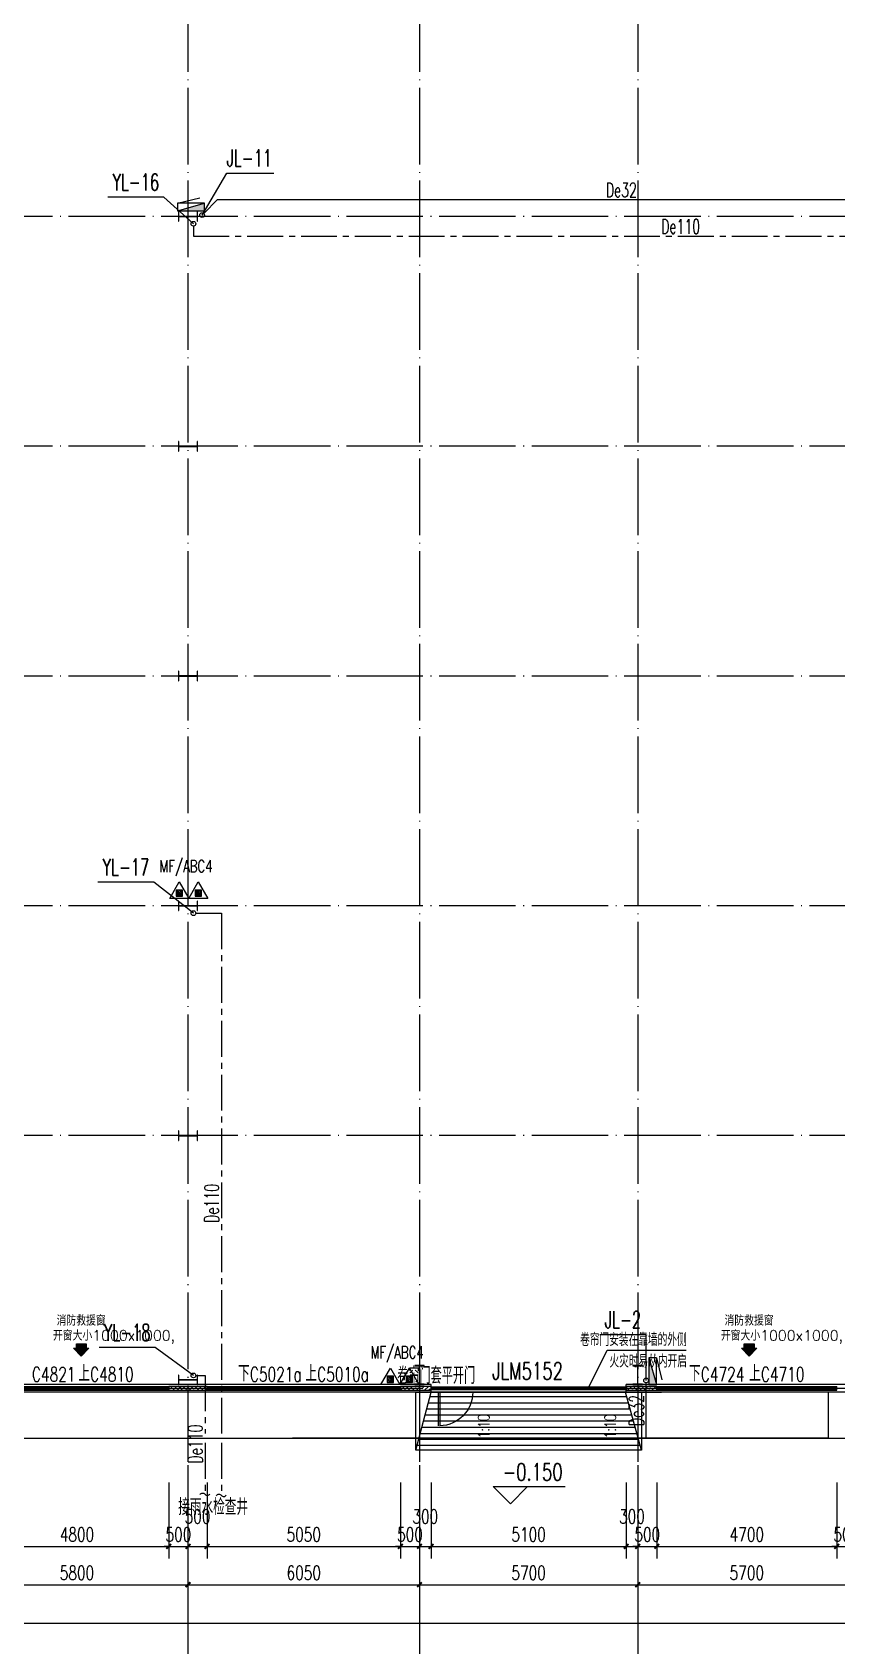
# Model space of a CAD drawing. Extents: x 7651907 to 8255021, y -2490714 to -1144618.
# Drawn here: x 7917027 to 7938045, y -2317259 to -2275131 of the extents above; entities that cross this region are included whole.
import ezdxf

# ---------------------------------------------------------------- set-up
doc = ezdxf.new("R2010")
doc.units = 0
doc.header["$LTSCALE"] = 1000
for name, pattern in [('CENTER2', [1.125, 0.75, -0.125, 0.125, -0.125]), ('DASH', [0.35, 0.25, -0.1]), ('DOTE', [2.42, 2, -0.2, 0.02, -0.2])]:
    doc.linetypes.add(name, pattern=pattern)
doc.layers.get('0').update_dxf_attribs({"linetype": 'CONTINUOUS'})
doc.layers.get('Defpoints').update_dxf_attribs({"linetype": 'CONTINUOUS'})
for name, color, linetype in [('001-墙体', 30, 'CONTINUOUS'), ('AXIS', 3, 'CONTINUOUS'), ('DIM_ELEV', 3, 'CONTINUOUS'), ('DIM_LEAD', 3, 'CONTINUOUS'), ('DIM_SYMB', 3, 'CONTINUOUS'), ('DIM_给水', 3, 'CONTINUOUS'), ('DIM_雨水', 3, 'CONTINUOUS'), ('DOTE', 8, 'DOTE'), ('EQUIP_消火栓', 7, 'CONTINUOUS'), ('EQUIP_灭火器', 7, 'CONTINUOUS'), ('EQUIP_雨水', 7, 'CONTINUOUS'), ('M_Prof', 2, 'CONTINUOUS'), ('PIPE-给水', 3, 'TG_J'), ('PIPE-雨水', 4, 'CENTER2'), ('PUB_HATCH', 8, 'CONTINUOUS'), ('PUB_TEXT', 7, 'CONTINUOUS'), ('STAIR', 2, 'CONTINUOUS'), ('TEXT_灭火器', 7, 'CONTINUOUS'), ('TEXT_给水', 7, 'TG_J'), ('TEXT_雨水', 7, 'CONTINUOUS'), ('TWT_TEXT', 7, 'CONTINUOUS'), ('VPIPE-给水', 3, 'CONTINUOUS'), ('VPIPE-雨水', 4, 'TG_Y'), ('WINDOW', 4, 'CONTINUOUS'), ('WINDOW_TEXT', 7, 'CONTINUOUS'), ('墙线', 2, 'CONTINUOUS'), ('辅助水', 52, 'CONTINUOUS')]:
    doc.layers.add(name, color=color, linetype=linetype)
doc.styles.add('_TCH_DIM', font='SIMPLEX', dxfattribs={"bigfont": 'GBCBIG'})
doc.styles.add('_TCH_DIM_T3', font='SIMPLEX', dxfattribs={"width": 0.705882, "bigfont": 'GBCBIG'})
doc.styles.add('_TCH_LABEL', font='COMPLEX', dxfattribs={"bigfont": 'GBCBIG'})
doc.styles.add('_TCH_WINDOW', font='SIMPLEX', dxfattribs={"height": 3.5, "bigfont": 'GBCBIG'})
doc.styles.add('_TWT_PIPEDN', font='SIMPLEX', dxfattribs={"width": 0.8, "height": 3, "bigfont": 'HZTXT'})
doc.styles.add('_TWT_SERIAL', font='COMPLEX', dxfattribs={"width": 0.8, "height": 3.5, "bigfont": 'HZTXT'})
doc.styles.get("Standard").update_dxf_attribs({"font": 'txt.shx', "width": 0.7, "bigfont": 'TSSDCHN.shx'})
doc.styles.add('TG_LINETYPE', font='SIMPLEX', dxfattribs={"width": 0.8, "height": 3, "bigfont": 'HZTXT'})
doc.linetypes.add('TG_J', pattern='A,2,-0.3,["J",TG_LINETYPE,S=0.1,R=0,X=-0.23,Y=-0.15],0', length=2.3)
doc.linetypes.add('TG_Y', pattern='A,2,-0.3,["Y",TG_LINETYPE,S=0.1,R=0,X=-0.23,Y=-0.15],0', length=2.3)
doc.dimstyles.new('_TCH_ARCH&&125', dxfattribs={"dimtxt": 371.875, "dimasz": 125, "dimexe": 312.5, "dimexo": 375, "dimgap": 125, "dimtad": 1, "dimdec": 0, "dimzin": 0, "dimdsep": 46, "dimtxsty": '_TCH_DIM_T3', "dimblk": 'ARCHTICK', "dimcen": 0.09, "dimclrt": 7, "dimazin": 2, "dimtfac": 1, "dimtdec": 0, "dimtix": 1, "dimtmove": 2, "dimatfit": 3, "dimfxl": 0, "dimtolj": 1, "dimtzin": 0, "dimarcsym": 0})
pattern_1 = [(45, (0, 53.85), (-106.0660596, 106.0660596), []), (45, (52.16, 0), (-106.0660596, 106.0660596), [59.21055, -33.8346])]

# ---------------------------------------------------------------- blocks, each defined once
blk = doc.blocks.new('sgdgsgsg')
at = {"layer": 'M_Prof'}
for points in [[(8034296, -951026), (8034296, -951276), (8034308, -951276), (8034308, -951154), (8034784, -951154), (8034784, -951276), (8034796, -951276), (8034796, -951026), (8034784, -951026), (8034784, -951148), (8034308, -951148), (8034308, -951026)], [(8034296, -957026), (8034296, -957276), (8034308, -957276), (8034308, -957154), (8034784, -957154), (8034784, -957276), (8034796, -957276), (8034796, -957026), (8034784, -957026), (8034784, -957148), (8034308, -957148), (8034308, -957026)], [(8034296, -963026), (8034296, -963276), (8034308, -963276), (8034308, -963154), (8034784, -963154), (8034784, -963276), (8034796, -963276), (8034796, -963026), (8034784, -963026), (8034784, -963148), (8034308, -963148), (8034308, -963026)], [(8034296, -969026), (8034296, -969276), (8034308, -969276), (8034308, -969154), (8034784, -969154), (8034784, -969276), (8034796, -969276), (8034796, -969026), (8034784, -969026), (8034784, -969148), (8034308, -969148), (8034308, -969026)], [(8034296, -975026), (8034296, -975276), (8034308, -975276), (8034308, -975154), (8034784, -975154), (8034784, -975276), (8034796, -975276), (8034796, -975026), (8034784, -975026), (8034784, -975148), (8034308, -975148), (8034308, -975026)], [(8040721, -981151), (8040471, -981151), (8040471, -981163), (8040593, -981163), (8040593, -981639), (8040471, -981639), (8040471, -981651), (8040721, -981651), (8040721, -981639), (8040599, -981639), (8040599, -981163), (8040721, -981163)], [(8046421, -981151), (8046171, -981151), (8046171, -981163), (8046293, -981163), (8046293, -981639), (8046171, -981639), (8046171, -981651), (8046421, -981651), (8046421, -981639), (8046299, -981639), (8046299, -981163), (8046421, -981163)], [(8034296, -981401), (8034296, -981651), (8034308, -981651), (8034308, -981529), (8034784, -981529), (8034784, -981651), (8034796, -981651), (8034796, -981401), (8034784, -981401), (8034784, -981523), (8034308, -981523), (8034308, -981401)]]:
    blk.add_lwpolyline(points, close=True, dxfattribs=at)
blk = doc.blocks.new('5181895')
h = blk.add_hatch(color=13)
h.dxf.hatch_style = 1
h.paths.add_polyline_path([(-1101987, -147875), (-1102144, -148033), (-1102087, -148033), (-1102087, -148123), (-1101887, -148123), (-1101887, -148033), (-1101829, -148033)])
at = {"color": 13}
blk.add_lwpolyline([(-1101987, -147875), (-1102144, -148033), (-1102087, -148033), (-1102087, -148123), (-1101887, -148123), (-1101887, -148033), (-1101829, -148033), (-1101987, -147875)], close=True, dxfattribs=at)
blk = doc.blocks.new('_ArchTick')
at = {"color": 0, "linetype": 'ByBlock', "const_width": 0.4}
blk.add_lwpolyline([(-0.5, -0.5), (0.5, 0.5)], dxfattribs=at)
blk = doc.blocks.new('*D384')
at = {"layer": 'AXIS', "color": 0, "lineweight": -2}
for p, q in [((8223951, -856017), (8223951, -860079)), ((8293951, -856017), (8293951, -860079)), ((8223951, -859767), (8293951, -859767))]:
    blk.add_line(p, q, dxfattribs=at)
at = {"layer": 'Defpoints', "color": 0}
for p in [(8223951, -855642), (8293951, -855642), (8293951, -859767)]:
    blk.add_point(p, dxfattribs=at)
at = {"layer": 'AXIS', "color": 0, "lineweight": -2, "xscale": 125, "yscale": 125, "zscale": 125, "rotation": 180}
blk.add_blockref('_ArchTick', (8223951, -859767), dxfattribs=at)
at = {"layer": 'AXIS', "color": 0, "lineweight": -2, "xscale": 125, "yscale": 125, "zscale": 125}
blk.add_blockref('_ArchTick', (8293951, -859767), dxfattribs=at)
at = {"layer": 'AXIS', "color": 7, "insert": (8258951, -859456), "char_height": 371.9, "attachment_point": 5, "style": '_TCH_DIM_T3'}
blk.add_mtext('\\A1;70000', dxfattribs=at)
blk = doc.blocks.new('*D392')
at = {"layer": 'AXIS', "color": 0, "lineweight": -2}
for p, q in [((8264651, -856017), (8264651, -859079)), ((8270451, -856017), (8270451, -859079)), ((8264651, -858767), (8270451, -858767))]:
    blk.add_line(p, q, dxfattribs=at)
at = {"layer": 'Defpoints', "color": 0}
for p in [(8264651, -855642), (8270451, -855642), (8270451, -858767)]:
    blk.add_point(p, dxfattribs=at)
at = {"layer": 'AXIS', "color": 0, "lineweight": -2, "xscale": 125, "yscale": 125, "zscale": 125, "rotation": 180}
blk.add_blockref('_ArchTick', (8264651, -858767), dxfattribs=at)
at = {"layer": 'AXIS', "color": 0, "lineweight": -2, "xscale": 125, "yscale": 125, "zscale": 125}
blk.add_blockref('_ArchTick', (8270451, -858767), dxfattribs=at)
at = {"layer": 'AXIS', "color": 7, "insert": (8267551, -858456), "char_height": 371.9, "attachment_point": 5, "style": '_TCH_DIM_T3'}
blk.add_mtext('\\A1;5800', dxfattribs=at)
blk = doc.blocks.new('*D393')
at = {"layer": 'AXIS', "color": 0, "lineweight": -2}
for p, q in [((8270451, -856017), (8270451, -859079)), ((8276501, -856017), (8276501, -859079)), ((8270451, -858767), (8276501, -858767))]:
    blk.add_line(p, q, dxfattribs=at)
at = {"layer": 'Defpoints', "color": 0}
for p in [(8270451, -855642), (8276501, -855642), (8276501, -858767)]:
    blk.add_point(p, dxfattribs=at)
at = {"layer": 'AXIS', "color": 0, "lineweight": -2, "xscale": 125, "yscale": 125, "zscale": 125, "rotation": 180}
blk.add_blockref('_ArchTick', (8270451, -858767), dxfattribs=at)
at = {"layer": 'AXIS', "color": 0, "lineweight": -2, "xscale": 125, "yscale": 125, "zscale": 125}
blk.add_blockref('_ArchTick', (8276501, -858767), dxfattribs=at)
at = {"layer": 'AXIS', "color": 7, "insert": (8273476, -858456), "char_height": 371.9, "attachment_point": 5, "style": '_TCH_DIM_T3'}
blk.add_mtext('\\A1;6050', dxfattribs=at)
blk = doc.blocks.new('*D394')
at = {"layer": 'AXIS', "color": 0, "lineweight": -2}
for p, q in [((8276501, -856017), (8276501, -859079)), ((8282201, -856017), (8282201, -859079)), ((8276501, -858767), (8282201, -858767))]:
    blk.add_line(p, q, dxfattribs=at)
at = {"layer": 'Defpoints', "color": 0}
for p in [(8276501, -855642), (8282201, -855642), (8282201, -858767)]:
    blk.add_point(p, dxfattribs=at)
at = {"layer": 'AXIS', "color": 0, "lineweight": -2, "xscale": 125, "yscale": 125, "zscale": 125, "rotation": 180}
blk.add_blockref('_ArchTick', (8276501, -858767), dxfattribs=at)
at = {"layer": 'AXIS', "color": 0, "lineweight": -2, "xscale": 125, "yscale": 125, "zscale": 125}
blk.add_blockref('_ArchTick', (8282201, -858767), dxfattribs=at)
at = {"layer": 'AXIS', "color": 7, "insert": (8279351, -858456), "char_height": 371.9, "attachment_point": 5, "style": '_TCH_DIM_T3'}
blk.add_mtext('\\A1;5700', dxfattribs=at)
blk = doc.blocks.new('*D395')
at = {"layer": 'AXIS', "color": 0, "lineweight": -2}
for p, q in [((8282201, -856017), (8282201, -859079)), ((8287901, -856017), (8287901, -859079)), ((8282201, -858767), (8287901, -858767))]:
    blk.add_line(p, q, dxfattribs=at)
at = {"layer": 'Defpoints', "color": 0}
for p in [(8282201, -855642), (8287901, -855642), (8287901, -858767)]:
    blk.add_point(p, dxfattribs=at)
at = {"layer": 'AXIS', "color": 0, "lineweight": -2, "xscale": 125, "yscale": 125, "zscale": 125, "rotation": 180}
blk.add_blockref('_ArchTick', (8282201, -858767), dxfattribs=at)
at = {"layer": 'AXIS', "color": 0, "lineweight": -2, "xscale": 125, "yscale": 125, "zscale": 125}
blk.add_blockref('_ArchTick', (8287901, -858767), dxfattribs=at)
at = {"layer": 'AXIS', "color": 7, "insert": (8285051, -858456), "char_height": 371.9, "attachment_point": 5, "style": '_TCH_DIM_T3'}
blk.add_mtext('\\A1;5700', dxfattribs=at)
blk = doc.blocks.new('$DorLib2D$00000213')
at = {"color": 0, "linetype": 'DASH', "const_width": 0.02}
blk.add_lwpolyline([(0.5, 0), (-0.5, 0)], dxfattribs=at)
blk = doc.blocks.new('$TCHSYS$WIN2D')
for p, q in [((-0.5, 0.5), (0.5, 0.5)), ((-0.5, 0.5), (-0.5, -0.5)), ((0.5, 0.5), (0.5, -0.5)), ((0.5, 0.1667), (-0.5, 0.1667)), ((0.5, -0.1667), (-0.5, -0.1667)), ((-0.5, -0.5), (0.5, -0.5))]:
    blk.add_line(p, q)
blk = doc.blocks.new('*D449')
at = {"layer": 'AXIS', "color": 0, "lineweight": -2}
for p, q in [((8265151, -856102), (8265151, -858079)), ((8269951, -856102), (8269951, -858079)), ((8265151, -857767), (8269951, -857767))]:
    blk.add_line(p, q, dxfattribs=at)
at = {"layer": 'Defpoints', "color": 0}
for p in [(8265151, -855727), (8269951, -855727), (8269951, -857767)]:
    blk.add_point(p, dxfattribs=at)
at = {"layer": 'AXIS', "color": 0, "lineweight": -2, "xscale": 125, "yscale": 125, "zscale": 125, "rotation": 180}
blk.add_blockref('_ArchTick', (8265151, -857767), dxfattribs=at)
at = {"layer": 'AXIS', "color": 0, "lineweight": -2, "xscale": 125, "yscale": 125, "zscale": 125}
blk.add_blockref('_ArchTick', (8269951, -857767), dxfattribs=at)
at = {"layer": 'AXIS', "color": 7, "insert": (8267551, -857456), "char_height": 371.9, "attachment_point": 5, "style": '_TCH_DIM_T3'}
blk.add_mtext('\\A1;4800', dxfattribs=at)
blk = doc.blocks.new('*D450')
at = {"layer": 'AXIS', "color": 0, "lineweight": -2}
for p, q in [((8269951, -856102), (8269951, -858079)), ((8270451, -856102), (8270451, -858079)), ((8269951, -857767), (8269826, -857767)), ((8269951, -857767), (8270451, -857767)), ((8270451, -857767), (8270576, -857767))]:
    blk.add_line(p, q, dxfattribs=at)
at = {"layer": 'Defpoints', "color": 0}
for p in [(8269951, -855727), (8270451, -855727), (8270451, -857767)]:
    blk.add_point(p, dxfattribs=at)
at = {"layer": 'AXIS', "color": 0, "lineweight": -2, "xscale": 125, "yscale": 125, "zscale": 125}
blk.add_blockref('_ArchTick', (8269951, -857767), dxfattribs=at)
at = {"layer": 'AXIS', "color": 0, "lineweight": -2, "xscale": 125, "yscale": 125, "zscale": 125, "rotation": 180}
blk.add_blockref('_ArchTick', (8270451, -857767), dxfattribs=at)
at = {"layer": 'AXIS', "color": 7, "insert": (8270201, -857456), "char_height": 371.9, "attachment_point": 5, "style": '_TCH_DIM_T3'}
blk.add_mtext('\\A1;500', dxfattribs=at)
blk = doc.blocks.new('*D451')
at = {"layer": 'AXIS', "color": 0, "lineweight": -2}
for p, q in [((8270451, -856102), (8270451, -858079)), ((8270951, -856102), (8270951, -858079)), ((8270451, -857767), (8270951, -857767))]:
    blk.add_line(p, q, dxfattribs=at)
at = {"layer": 'Defpoints', "color": 0}
for p in [(8270451, -855727), (8270951, -855727), (8270951, -857767)]:
    blk.add_point(p, dxfattribs=at)
at = {"layer": 'AXIS', "color": 0, "lineweight": -2, "xscale": 125, "yscale": 125, "zscale": 125, "rotation": 180}
blk.add_blockref('_ArchTick', (8270451, -857767), dxfattribs=at)
at = {"layer": 'AXIS', "color": 0, "lineweight": -2, "xscale": 125, "yscale": 125, "zscale": 125}
blk.add_blockref('_ArchTick', (8270951, -857767), dxfattribs=at)
at = {"layer": 'AXIS', "color": 7, "insert": (8270701, -856985), "char_height": 371.9, "attachment_point": 5, "style": '_TCH_DIM_T3'}
blk.add_mtext('\\A1;500', dxfattribs=at)
blk = doc.blocks.new('*D452')
at = {"layer": 'AXIS', "color": 0, "lineweight": -2}
for p, q in [((8270951, -856102), (8270951, -858079)), ((8276001, -856102), (8276001, -858079)), ((8270951, -857767), (8276001, -857767))]:
    blk.add_line(p, q, dxfattribs=at)
at = {"layer": 'Defpoints', "color": 0}
for p in [(8270951, -855727), (8276001, -855727), (8276001, -857767)]:
    blk.add_point(p, dxfattribs=at)
at = {"layer": 'AXIS', "color": 0, "lineweight": -2, "xscale": 125, "yscale": 125, "zscale": 125, "rotation": 180}
blk.add_blockref('_ArchTick', (8270951, -857767), dxfattribs=at)
at = {"layer": 'AXIS', "color": 0, "lineweight": -2, "xscale": 125, "yscale": 125, "zscale": 125}
blk.add_blockref('_ArchTick', (8276001, -857767), dxfattribs=at)
at = {"layer": 'AXIS', "color": 7, "insert": (8273476, -857456), "char_height": 371.9, "attachment_point": 5, "style": '_TCH_DIM_T3'}
blk.add_mtext('\\A1;5050', dxfattribs=at)
blk = doc.blocks.new('*D453')
at = {"layer": 'AXIS', "color": 0, "lineweight": -2}
for p, q in [((8276001, -856102), (8276001, -858079)), ((8276501, -856102), (8276501, -858079)), ((8276001, -857767), (8275876, -857767)), ((8276001, -857767), (8276501, -857767)), ((8276501, -857767), (8276626, -857767))]:
    blk.add_line(p, q, dxfattribs=at)
at = {"layer": 'Defpoints', "color": 0}
for p in [(8276001, -855727), (8276501, -855727), (8276501, -857767)]:
    blk.add_point(p, dxfattribs=at)
at = {"layer": 'AXIS', "color": 0, "lineweight": -2, "xscale": 125, "yscale": 125, "zscale": 125}
blk.add_blockref('_ArchTick', (8276001, -857767), dxfattribs=at)
at = {"layer": 'AXIS', "color": 0, "lineweight": -2, "xscale": 125, "yscale": 125, "zscale": 125, "rotation": 180}
blk.add_blockref('_ArchTick', (8276501, -857767), dxfattribs=at)
at = {"layer": 'AXIS', "color": 7, "insert": (8276251, -857456), "char_height": 371.9, "attachment_point": 5, "style": '_TCH_DIM_T3'}
blk.add_mtext('\\A1;500', dxfattribs=at)
blk = doc.blocks.new('*D454')
at = {"layer": 'AXIS', "color": 0, "lineweight": -2}
for p, q in [((8276501, -856102), (8276501, -858079)), ((8276801, -856102), (8276801, -858079)), ((8276501, -857767), (8276801, -857767))]:
    blk.add_line(p, q, dxfattribs=at)
at = {"layer": 'Defpoints', "color": 0}
for p in [(8276501, -855727), (8276801, -855727), (8276801, -857767)]:
    blk.add_point(p, dxfattribs=at)
at = {"layer": 'AXIS', "color": 0, "lineweight": -2, "xscale": 125, "yscale": 125, "zscale": 125, "rotation": 180}
blk.add_blockref('_ArchTick', (8276501, -857767), dxfattribs=at)
at = {"layer": 'AXIS', "color": 0, "lineweight": -2, "xscale": 125, "yscale": 125, "zscale": 125}
blk.add_blockref('_ArchTick', (8276801, -857767), dxfattribs=at)
at = {"layer": 'AXIS', "color": 7, "insert": (8276651, -856985), "char_height": 371.9, "attachment_point": 5, "style": '_TCH_DIM_T3'}
blk.add_mtext('\\A1;300', dxfattribs=at)
blk = doc.blocks.new('*D455')
at = {"layer": 'AXIS', "color": 0, "lineweight": -2}
for p, q in [((8276801, -856102), (8276801, -858079)), ((8281901, -856102), (8281901, -858079)), ((8276801, -857767), (8281901, -857767))]:
    blk.add_line(p, q, dxfattribs=at)
at = {"layer": 'Defpoints', "color": 0}
for p in [(8276801, -855727), (8281901, -855727), (8281901, -857767)]:
    blk.add_point(p, dxfattribs=at)
at = {"layer": 'AXIS', "color": 0, "lineweight": -2, "xscale": 125, "yscale": 125, "zscale": 125, "rotation": 180}
blk.add_blockref('_ArchTick', (8276801, -857767), dxfattribs=at)
at = {"layer": 'AXIS', "color": 0, "lineweight": -2, "xscale": 125, "yscale": 125, "zscale": 125}
blk.add_blockref('_ArchTick', (8281901, -857767), dxfattribs=at)
at = {"layer": 'AXIS', "color": 7, "insert": (8279351, -857456), "char_height": 371.9, "attachment_point": 5, "style": '_TCH_DIM_T3'}
blk.add_mtext('\\A1;5100', dxfattribs=at)
blk = doc.blocks.new('*D456')
at = {"layer": 'AXIS', "color": 0, "lineweight": -2}
for p, q in [((8281901, -856102), (8281901, -858079)), ((8282201, -856102), (8282201, -858079)), ((8281901, -857767), (8282201, -857767))]:
    blk.add_line(p, q, dxfattribs=at)
at = {"layer": 'Defpoints', "color": 0}
for p in [(8281901, -855727), (8282201, -855727), (8282201, -857767)]:
    blk.add_point(p, dxfattribs=at)
at = {"layer": 'AXIS', "color": 0, "lineweight": -2, "xscale": 125, "yscale": 125, "zscale": 125, "rotation": 180}
blk.add_blockref('_ArchTick', (8281901, -857767), dxfattribs=at)
at = {"layer": 'AXIS', "color": 0, "lineweight": -2, "xscale": 125, "yscale": 125, "zscale": 125}
blk.add_blockref('_ArchTick', (8282201, -857767), dxfattribs=at)
at = {"layer": 'AXIS', "color": 7, "insert": (8282051, -856985), "char_height": 371.9, "attachment_point": 5, "style": '_TCH_DIM_T3'}
blk.add_mtext('\\A1;300', dxfattribs=at)
blk = doc.blocks.new('*D457')
at = {"layer": 'AXIS', "color": 0, "lineweight": -2}
for p, q in [((8282201, -856102), (8282201, -858079)), ((8282701, -856102), (8282701, -858079)), ((8282201, -857767), (8282076, -857767)), ((8282201, -857767), (8282701, -857767)), ((8282701, -857767), (8282826, -857767))]:
    blk.add_line(p, q, dxfattribs=at)
at = {"layer": 'Defpoints', "color": 0}
for p in [(8282201, -855727), (8282701, -855727), (8282701, -857767)]:
    blk.add_point(p, dxfattribs=at)
at = {"layer": 'AXIS', "color": 0, "lineweight": -2, "xscale": 125, "yscale": 125, "zscale": 125}
blk.add_blockref('_ArchTick', (8282201, -857767), dxfattribs=at)
at = {"layer": 'AXIS', "color": 0, "lineweight": -2, "xscale": 125, "yscale": 125, "zscale": 125, "rotation": 180}
blk.add_blockref('_ArchTick', (8282701, -857767), dxfattribs=at)
at = {"layer": 'AXIS', "color": 7, "insert": (8282451, -857456), "char_height": 371.9, "attachment_point": 5, "style": '_TCH_DIM_T3'}
blk.add_mtext('\\A1;500', dxfattribs=at)
blk = doc.blocks.new('*D458')
at = {"layer": 'AXIS', "color": 0, "lineweight": -2}
for p, q in [((8282701, -856102), (8282701, -858079)), ((8287401, -856102), (8287401, -858079)), ((8282701, -857767), (8287401, -857767))]:
    blk.add_line(p, q, dxfattribs=at)
at = {"layer": 'Defpoints', "color": 0}
for p in [(8282701, -855727), (8287401, -855727), (8287401, -857767)]:
    blk.add_point(p, dxfattribs=at)
at = {"layer": 'AXIS', "color": 0, "lineweight": -2, "xscale": 125, "yscale": 125, "zscale": 125, "rotation": 180}
blk.add_blockref('_ArchTick', (8282701, -857767), dxfattribs=at)
at = {"layer": 'AXIS', "color": 0, "lineweight": -2, "xscale": 125, "yscale": 125, "zscale": 125}
blk.add_blockref('_ArchTick', (8287401, -857767), dxfattribs=at)
at = {"layer": 'AXIS', "color": 7, "insert": (8285051, -857456), "char_height": 371.9, "attachment_point": 5, "style": '_TCH_DIM_T3'}
blk.add_mtext('\\A1;4700', dxfattribs=at)
blk = doc.blocks.new('*D459')
at = {"layer": 'AXIS', "color": 0, "lineweight": -2}
for p, q in [((8287401, -856102), (8287401, -858079)), ((8287901, -856102), (8287901, -858079)), ((8287401, -857767), (8287276, -857767)), ((8287401, -857767), (8287901, -857767)), ((8287901, -857767), (8288026, -857767))]:
    blk.add_line(p, q, dxfattribs=at)
at = {"layer": 'Defpoints', "color": 0}
for p in [(8287401, -855727), (8287901, -855727), (8287901, -857767)]:
    blk.add_point(p, dxfattribs=at)
at = {"layer": 'AXIS', "color": 0, "lineweight": -2, "xscale": 125, "yscale": 125, "zscale": 125}
blk.add_blockref('_ArchTick', (8287401, -857767), dxfattribs=at)
at = {"layer": 'AXIS', "color": 0, "lineweight": -2, "xscale": 125, "yscale": 125, "zscale": 125, "rotation": 180}
blk.add_blockref('_ArchTick', (8287901, -857767), dxfattribs=at)
at = {"layer": 'AXIS', "color": 7, "insert": (8287651, -857456), "char_height": 371.9, "attachment_point": 5, "style": '_TCH_DIM_T3'}
blk.add_mtext('\\A1;500', dxfattribs=at)
blk = doc.blocks.new('$TwtSys$00000132')
at = {"elevation": 0}
blk.add_lwpolyline([(7, -101, -0.575183), (0, 0, 0.604745), (-11, 101, 16.924828)], format="xyb", dxfattribs=at)
blk = doc.blocks.new('$TWTSYS$00000508')
for p, q in [((-0.5, 0.5), (0.324, 1.224)), ((-0.5, 0.5), (-0.5, -0.5)), ((-0.5, -0.5), (0.5, 0.5)), ((0.5, 0.5), (-0.5, 0.5)), ((0.5, -0.5), (0.5, 0.5)), ((-0.5, -0.5), (0.5, -0.5))]:
    blk.add_line(p, q)
blk.add_solid([(0.5, -0.5), (0.5, 0.5), (-0.5, -0.5)])
blk = doc.blocks.new('$TwtSys$00000546')
h = blk.add_hatch()
h.set_pattern_fill('ANSI31', color=256, scale=200, style=0)
h.set_pattern_definition([(45, (-38543.802, -6670.83), (-17.67767, 17.67767), [])])
h.paths.add_polyline_path([(-65, 174), (65, 174), (65, 44), (-65, 44)])
for points in [[(0, 344), (-198, 0), (198, 0)], [(-65, 174), (65, 174), (65, 44), (-65, 44)]]:
    blk.add_lwpolyline(points, close=True)
blk = doc.blocks.new('dadasdd65asdasd5ad41a5d5ad')
at = {"layer": 'PUB_HATCH'}
h = blk.add_hatch(dxfattribs=at)
h.set_pattern_fill('天然石材', color=256, scale=30, style=0)
h.set_pattern_definition(pattern_1)
h.paths.add_polyline_path([(8270950.6, -853591.6), (8269950.6, -853591.6), (8269950.6, -853691.6), (8270950.6, -853691.6)])
h = blk.add_hatch(dxfattribs=at)
h.set_pattern_fill('天然石材', color=256, scale=30, style=0)
h.set_pattern_definition(pattern_1)
h.paths.add_polyline_path([(8276800.6, -853591.6), (8276000.6, -853591.6), (8276000.6, -853691.6), (8276800.6, -853691.6)])
h = blk.add_hatch(dxfattribs=at)
h.set_pattern_fill('天然石材', color=256, scale=30, style=0)
h.set_pattern_definition(pattern_1)
h.paths.add_polyline_path([(8282700.6, -853591.6), (8281900.6, -853591.6), (8281900.6, -853691.6), (8282700.6, -853691.6)])
at = {"layer": '001-墙体', "color": 0}
for p, q in [((8270950.6, -853591.6), (8269950.6, -853591.6)), ((8269950.6, -853591.6), (8269950.6, -853691.6)), ((8269950.6, -853691.6), (8270950.6, -853691.6)), ((8270950.6, -853691.6), (8270950.6, -853591.6)), ((8276800.6, -853591.6), (8276000.6, -853591.6)), ((8276000.6, -853591.6), (8276000.6, -853691.6)), ((8276000.6, -853691.6), (8276800.6, -853691.6)), ((8276800.6, -853741.6), (8276800.6, -853541.6)), ((8276800.6, -853691.6), (8276800.6, -853591.6)), ((8281900.6, -853741.6), (8281900.6, -853541.6)), ((8282700.6, -853591.6), (8281900.6, -853591.6)), ((8281900.6, -853591.6), (8281900.6, -853691.6)), ((8281900.6, -853691.6), (8282700.6, -853691.6)), ((8282700.6, -853691.6), (8282700.6, -853591.6))]:
    blk.add_line(p, q, dxfattribs=at)
blk.add_lwpolyline([(8223850.6, -768341.6), (8294050.6, -768341.6), (8294050.6, -853741.6), (8223850.6, -853741.6)], close=True, dxfattribs=at)
for points in [[(8293850.6, -840741.6), (8293850.6, -853541.6), (8281900.6, -853541.6)], [(8276800.6, -853541.6), (8241100.6, -853541.6)]]:
    blk.add_lwpolyline(points, dxfattribs=at)
at = {"layer": 'AXIS', "color": 0}
for p, q in [((8270450.6, -855641.6), (8270450.6, -860641.6)), ((8276500.6, -855641.6), (8276500.6, -860641.6)), ((8282200.6, -855641.6), (8282200.6, -860641.6))]:
    blk.add_line(p, q, dxfattribs=at)
at = {"layer": 'DIM_ELEV', "color": 0}
for p, q in [((8278873.3, -856654.2), (8278423.3, -856204.2)), ((8278423.3, -856204.2), (8280308.5, -856204.2)), ((8278873.3, -856654.2), (8279323.3, -856204.2))]:
    blk.add_line(p, q, dxfattribs=at)
at = {"layer": 'DIM_LEAD', "color": 0}
for p, q in [((8280902.8, -853641.6), (8281405.7, -852641.8)), ((8281405.7, -852641.8), (8283463, -852641.8))]:
    blk.add_line(p, q, dxfattribs=at)
at = {"layer": 'DIM_LEAD', "color": 0, "const_width": 40}
blk.add_lwpolyline([(8280893.8, -853659.5, 1), (8280911.8, -853623.8, 1)], format="xyb", close=True, dxfattribs=at)
at = {"layer": 'DIM_SYMB', "color": 0}
for points in [[(8278433.4, -854043.3, 0, 0, 0), (8278433.4, -854955.6, 80, 0, 0), (8278433.4, -855255.6, 0, 0, 0)], [(8281737.2, -854043.3, 0, 0, 0), (8281737.2, -854955.6, 80, 0, 0), (8281737.2, -855255.6, 0, 0, 0)]]:
    blk.add_lwpolyline(points, format="xyseb", dxfattribs=at)
at = {"layer": 'DOTE', "color": 0}
for p, q in [((8270450.6, -766441.6), (8270450.6, -855641.6)), ((8276500.6, -766441.6), (8276500.6, -855641.6)), ((8282200.6, -766441.6), (8282200.6, -855641.6)), ((8295950.6, -823041.6), (8221950.6, -823041.6)), ((8295950.6, -829041.6), (8221950.6, -829041.6)), ((8295950.6, -835041.6), (8221950.6, -835041.6)), ((8295950.6, -841041.6), (8221950.6, -841041.6)), ((8295950.6, -847041.6), (8221950.6, -847041.6)), ((8295950.6, -853641.6), (8221950.6, -853641.6))]:
    blk.add_line(p, q, dxfattribs=at)
at = {"layer": 'STAIR', "color": 0}
for p, q in [((8281915, -853865.4), (8276772.8, -853865.4)), ((8282047.1, -854341.6), (8276644, -854341.6)), ((8282003, -854182.9), (8276686.9, -854182.9)), ((8281959, -854024.1), (8276729.9, -854024.1)), ((8282135.2, -854659.1), (8276558.2, -854659.1)), ((8282091.1, -854500.4), (8276601.1, -854500.4)), ((8282267.2, -855135.1), (8276433.2, -855135.1)), ((8282223.1, -854976.3), (8276476.2, -854976.3)), ((8282183.1, -854831.9), (8276515.2, -854831.9))]:
    blk.add_line(p, q, dxfattribs=at)
at = {"layer": 'WINDOW', "color": 0, "extrusion": (0, 0, -1)}
for p, q in [((8276989.4, -853741.6), (8276989.4, -854619.1)), ((8277034.4, -853741.6), (8277034.4, -854619.1))]:
    blk.add_line(p, q, dxfattribs=at)
blk.add_arc((-8277011.9, -853741.6), 877.5, 180, 268.53072, dxfattribs=at)
at = {"layer": '墙线', "color": 0, "ltscale": 100}
for p, q in [((8276400.6, -853741.6), (8282820.3, -853741.6)), ((8276400.6, -855255.6), (8276800.6, -853741.6)), ((8282300.6, -855255.6), (8281880.6, -853741.6))]:
    blk.add_line(p, q, dxfattribs=at)
blk.add_lwpolyline([(8282300.6, -853741.6), (8282300.6, -855255.6), (8276400.6, -855255.6), (8276400.6, -853741.6)], dxfattribs=at)
at = {"color": 8}
blk.add_blockref('sgdgsgsg', (235904.8, 128109.4), dxfattribs=at)
at = {"color": 8, "xscale": -1.279999999998836, "yscale": 1.279999999998836, "zscale": 1.279999999998836, "rotation": 180}
blk.add_blockref('5181895', (9678205.9, -1042077.1), dxfattribs=at)
at = {"layer": 'WINDOW', "color": 8, "xscale": -1.279999999998836, "yscale": 1.279999999998836, "zscale": 1.279999999998836, "rotation": 180}
blk.add_blockref('5181895', (9695655.9, -1042077.1), dxfattribs=at)
at = {"layer": 'WINDOW'}
ref = blk.add_blockref('$DorLib2D$00000213', (8279350.6, -853641.6), dxfattribs=dict(at, xscale=5100, yscale=5100, zscale=5100, rotation=180))
ref.add_attrib('A', 'JLM5152', (8278398.1, -853408.6), dxfattribs={"layer": 'WINDOW_TEXT', "ltscale": 100, "height": 446.25, "style": '_TCH_WINDOW', "width": 0.705882})
at = {"layer": 'WINDOW', "yscale": 100, "rotation": 180}
for p, xscale, zscale in [((8267550.6, -853641.6), -4800, -4800), ((8273475.6, -853641.6), -5050.000002792105, -5050.000002792105), ((8285050.6, -853641.6), -4700, -4700)]:
    blk.add_blockref('$TCHSYS$WIN2D', p, dxfattribs=dict(at, xscale=xscale, zscale=zscale))
at = {"layer": 'PUB_TEXT', "color": 0}
for s, height, p in [('消防救援窗', 270.07, (8267018.9, -852001.4)), ('消防救援窗', 270.07, (8284468.9, -852001.4)), ('开窗大小1000x1000,', 270.071, (8266923.4, -852394.4)), ('开窗大小1000x1000,', 270.071, (8284373.4, -852394.4))]:
    blk.add_text(s, height=height, dxfattribs=at).set_placement(p)
at = {"layer": 'PUB_TEXT', "style": '_TCH_DIM'}
for s, height, p in [('卷帘门安装在靠墙的外侧', 337.589, (8280695.7, -852536.8)), ('火灾时易从内开启', 337.59, (8281462.8, -853096.8))]:
    blk.add_text(s, height=height, dxfattribs=at).set_placement(p)
at = {"layer": 'PUB_TEXT', "color": 0, "width": 0.7}
blk.add_text('卷帘门套平开门', height=437.5, dxfattribs=at).set_placement((8275917.7, -853523.7))
at = {"layer": 'PUB_TEXT', "color": 0, "style": '_TCH_LABEL', "width": 0.705882}
for p in [(8278328.4, -854944.5), (8281632.2, -854944.5)]:
    blk.add_text('1:10', height=297.5, rotation=90, dxfattribs=at).set_placement(p)
at = {"layer": 'PUB_TEXT', "color": 0, "style": '_TCH_DIM', "width": 0.705882}
blk.add_text('-0.150', height=446.25, dxfattribs=at).set_placement((8278673.5, -856046.7))
at = {"layer": 'WINDOW_TEXT', "style": '_TCH_WINDOW', "width": 0.705882}
for s, p in [('C4821', (8266375.6, -853460.5)), ('C4810', (8267895.3, -853460.5)), ('C5021a', (8272069.4, -853460.5)), ('C5010a', (8273826.6, -853460.5)), ('C4724', (8283850.6, -853460.5)), ('C4710', (8285420.3, -853460.5))]:
    blk.add_text(s, height=371.88, dxfattribs=at).set_placement(p)
at = {"layer": 'WINDOW_TEXT', "style": '_TCH_WINDOW'}
for s, p in [('上', (8267588.1, -853460.5)), ('下', (8271762.2, -853460.5)), ('上', (8273519.4, -853460.5)), ('下', (8283543.5, -853460.5)), ('上', (8285113.1, -853460.5))]:
    blk.add_text(s, height=422, dxfattribs=at).set_placement(p)
at = {"layer": 'AXIS', "color": 0}
for p1, p2, distance, picture, middle in [((8223950.6, -855641.6), (8293950.6, -855641.6), -4125, '*D384', (8258950.6, -859455.7)), ((8264650.6, -855641.6), (8270450.6, -855641.6), -3125, '*D392', (8267550.6, -858455.7)), ((8265150.6, -855727.4), (8269950.6, -855727.4), -2039.2, '*D449', (8267550.6, -857455.7)), ((8269950.6, -855727.4), (8270450.6, -855727.4), -2039.2, '*D450', (8270200.6, -857455.7)), ((8270450.6, -855641.6), (8276500.6, -855641.6), -3125, '*D393', (8273475.6, -858455.7)), ((8270950.6, -855727.4), (8276000.6, -855727.4), -2039.2, '*D452', (8273475.6, -857455.7)), ((8276000.6, -855727.4), (8276500.6, -855727.4), -2039.2, '*D453', (8276250.6, -857455.7)), ((8276500.6, -855641.6), (8282200.6, -855641.6), -3125, '*D394', (8279350.6, -858455.7)), ((8276800.6, -855727.4), (8281900.6, -855727.4), -2039.2, '*D455', (8279350.6, -857455.7)), ((8282200.6, -855727.4), (8282700.6, -855727.4), -2039.2, '*D457', (8282450.6, -857455.7)), ((8282200.6, -855641.6), (8287900.6, -855641.6), -3125, '*D395', (8285050.6, -858455.7)), ((8282700.6, -855727.4), (8287400.6, -855727.4), -2039.2, '*D458', (8285050.6, -857455.7)), ((8287400.6, -855727.4), (8287900.6, -855727.4), -2039.2, '*D459', (8287650.6, -857455.7))]:
    dim = blk.add_aligned_dim(p1=p1, p2=p2, distance=distance, dimstyle='_TCH_ARCH&&125', dxfattribs=at)
    dim.commit()
    dim.dimension.update_dxf_attribs({"geometry": picture, "text_midpoint": middle})
for base, p1, p2, picture, middle in [((8270950.6, -857766.6), (8270450.6, -855727.4), (8270950.6, -855727.4), '*D451', (8270700.6, -856985.4)), ((8276800.6, -857766.6), (8276500.6, -855727.4), (8276800.6, -855727.4), '*D454', (8276650.6, -856985.4)), ((8282200.6, -857766.6), (8281900.6, -855727.4), (8282200.6, -855727.4), '*D456', (8282050.6, -856985.4))]:
    dim = blk.add_linear_dim(base=base, p1=p1, p2=p2, angle=0, dimstyle='_TCH_ARCH&&125', dxfattribs=at)
    dim.commit()
    dim.dimension.update_dxf_attribs({"geometry": picture, "text_midpoint": middle, "dimtype": 161})

msp = doc.modelspace()

# ---------------------------------------------------------------- linework, layer by layer
at = {"layer": 'DIM_给水'}
for p, q in [((7921464.5, -2279904), (7922107.7, -2278807.7)), ((7922107.7, -2278807.7), (7923342.5, -2278807.7)), ((7933063.7, -2309138.3), (7931852.7, -2309138.3)), ((7933063.7, -2310333), (7933063.7, -2309138.3))]:
    msp.add_line(p, q, dxfattribs=at)
at = {"layer": 'DIM_雨水'}
for p, q in [((7920466.4, -2279436.7), (7918998.8, -2279436.7)), ((7921238.1, -2280130.6), (7920466.4, -2279436.7)), ((7920207.5, -2297321.8), (7918739.9, -2297321.8)), ((7921238.9, -2298130.7), (7920207.5, -2297321.8)), ((7920240.7, -2309472.6), (7918773.1, -2309472.6)), ((7921237.7, -2310201.1), (7920240.7, -2309472.6))]:
    msp.add_line(p, q, dxfattribs=at)
at = {"layer": 'PIPE-给水', "ltscale": 1.25}
for p, q in [((7921508.7, -2279859.8), (7921867.1, -2279501.4)), ((7921867.1, -2279501.4), (7945895.3, -2279501.4)), ((7933063.7, -2311840.7), (7933063.7, -2310395.5)), ((7886126.8, -2311840.7), (7933063.7, -2311840.7)), ((7933063.7, -2311840.7), (7945895.3, -2311840.7))]:
    msp.add_line(p, q, dxfattribs=at)
at = {"layer": 'PIPE-雨水', "ltscale": 1.25}
for p, q in [((7921238.1, -2280193.1), (7921238.1, -2280452.3)), ((7921238.1, -2280452.3), (7945770.3, -2280452.3)), ((7921301.4, -2298130.7), (7921968.7, -2298130.7)), ((7921968.7, -2298130.7), (7921968.7, -2311715.7)), ((7921300.2, -2310201.1), (7921540.7, -2310201.1)), ((7921540.7, -2310201.1), (7921540.7, -2311715.7)), ((7921540.7, -2311965.7), (7921540.7, -2313303.8)), ((7921968.7, -2311965.7), (7921968.7, -2313332.6))]:
    msp.add_line(p, q, dxfattribs=at)
at = {"layer": 'VPIPE-给水'}
for centre in [(7921464.5, -2279904), (7933063.7, -2310333)]:
    msp.add_circle(centre, 62.5, dxfattribs=at)
at = {"layer": 'VPIPE-雨水'}
for centre in [(7921238.1, -2280130.6), (7921238.9, -2298130.7), (7921237.7, -2310201.1)]:
    msp.add_circle(centre, 62.5, dxfattribs=at)
at = {"layer": '辅助水', "ltscale": 100}
for p, q in [((7937817.8, -2310640.7), (7937817.8, -2311840.7)), ((7937817.8, -2311840.7), (7923830.6, -2311840.7))]:
    msp.add_line(p, q, dxfattribs=at)

# ---------------------------------------------------------------- block references
at = {"color": 8}
msp.add_blockref('dadasdd65asdasd5ad41a5d5ad', (-349355.4, -1456899), dxfattribs=at)
at = {"layer": 'EQUIP_消火栓', "xscale": 700, "yscale": 200, "zscale": 700}
msp.add_blockref('$TWTSYS$00000508', (7921174.4, -2279695.8), dxfattribs=at)
at = {"layer": 'EQUIP_消火栓', "xscale": 700, "yscale": 200, "zscale": 700, "rotation": 270}
msp.add_blockref('$TWTSYS$00000508', (7933234.1, -2310090.7), dxfattribs=at)
at = {"layer": 'EQUIP_灭火器', "xscale": 1.25, "yscale": -1.25, "zscale": 1.25, "rotation": 180}
for p in [(7920868.4, -2297746), (7921364.3, -2297746), (7926384.5, -2310440.7), (7926880.4, -2310440.7)]:
    msp.add_blockref('$TwtSys$00000546', p, dxfattribs=at)
at = {"layer": 'EQUIP_雨水', "xscale": 1.25, "yscale": 1.25, "zscale": 1.25, "rotation": 270}
for p in [(7921540.7, -2313303.8), (7921968.7, -2313332.6)]:
    msp.add_blockref('$TwtSys$00000132', p, dxfattribs=at)

# ---------------------------------------------------------------- texts
at = {"layer": 'TEXT_灭火器', "style": '_TCH_DIM', "width": 0.705882}
for p in [(7920350.3, -2297063.6), (7925866.4, -2309758.3)]:
    msp.add_text('MF/ABC4', height=318.75, dxfattribs=at).set_placement(p)
at = {"layer": 'TEXT_给水', "style": '_TWT_PIPEDN', "width": 0.64}
msp.add_text('De32', height=375, dxfattribs=at).set_placement((7932011.4, -2279438.9))
msp.add_text('De32', height=375, rotation=90, dxfattribs=at).set_placement((7933001.2, -2311522.3))
at = {"layer": 'TEXT_雨水', "style": '_TWT_PIPEDN', "width": 0.64}
msp.add_text('De110', height=375, dxfattribs=at).set_placement((7933457.1, -2280389.8))
for p in [(7921906.2, -2306217.3), (7921478.2, -2312501.1)]:
    msp.add_text('De110', height=375, rotation=90, dxfattribs=at).set_placement(p)
at = {"layer": 'TWT_TEXT', "style": '_TWT_SERIAL', "width": 0.64}
for s, p in [('JL-11', (7922104.5, -2278632.7)), ('YL-16', (7919130.1, -2279261.7)), ('YL-17', (7918871.2, -2297146.8)), ('JL-2', (7931984, -2308963.3)), ('YL-18', (7918904.4, -2309297.6))]:
    msp.add_text(s, height=437.5, dxfattribs=at).set_placement(p)
at = {"layer": 'TWT_TEXT', "style": '_TCH_DIM'}
msp.add_text('接雨水检查井', height=421.99, dxfattribs=at).set_placement((7920841.1, -2313845.6))

doc.saveas('drawing.dxf')
